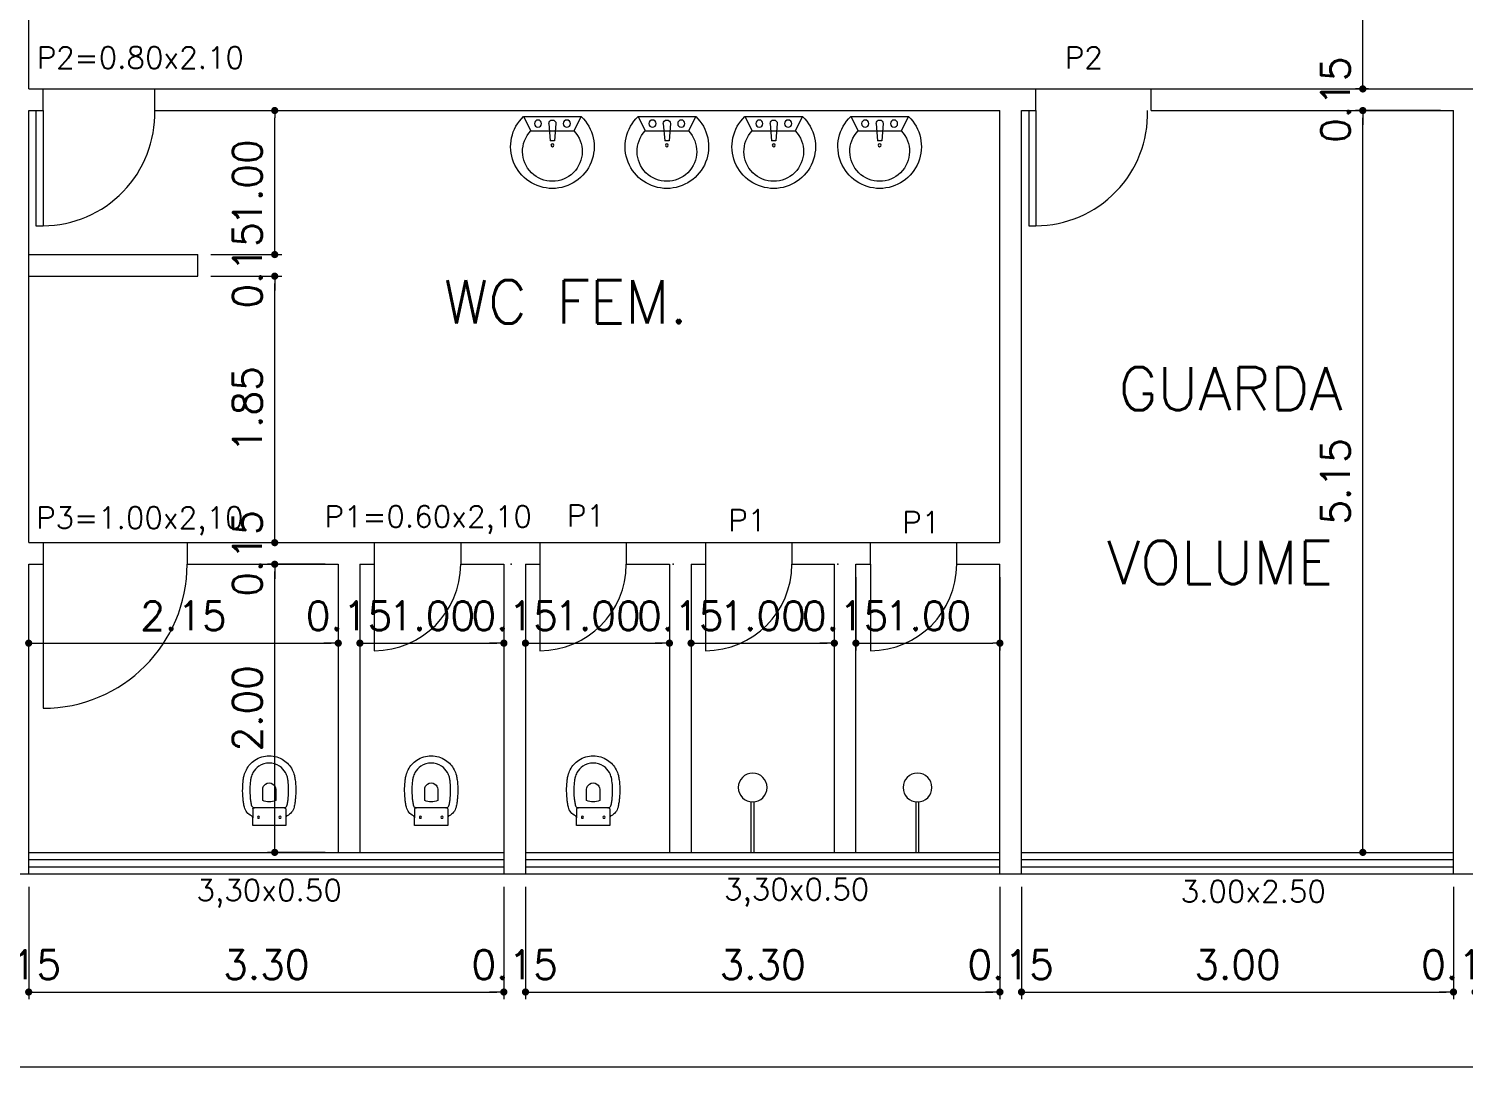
# Model space of a CAD drawing. Extents: x -151 to -2, y -18 to 162.
# Drawn here: x -141.26 to -131.29, y 96.9 to 104.16 of the extents above; entities that cross this region are included whole.
import ezdxf

# ---------------------------------------------------------------- set-up
doc = ezdxf.new("R2010")
doc.units = 0
doc.header["$MEASUREMENT"] = 0
doc.layers.get('0').update_dxf_attribs({"linetype": 'CONTINUOUS'})
doc.layers.get('DEFPOINTS').update_dxf_attribs({"linetype": 'CONTINUOUS'})
for name, color, linetype in [('ACESSÓRIO', 2, 'CONTINUOUS'), ('ALVENARIA', 7, 'CONTINUOUS'), ('ALVENARIA1', 44, 'CONTINUOUS'), ('COTA', 1, 'CONTINUOUS'), ('JAPOR', 142, 'CONTINUOUS'), ('TEXTO2', 40, 'CONTINUOUS'), ('TEXTO4', 4, 'CONTINUOUS')]:
    doc.layers.add(name, color=color, linetype=linetype)
doc.styles.add('SIMPLEX', font='SIMPLEX.SHX')
doc.styles.get("Standard").update_dxf_attribs({"font": 'TXT.shx', "height": 0.2})
doc.dimstyles.new('DIM100', dxfattribs={"dimtxt": 0.18, "dimasz": 0.05, "dimexe": 0.05, "dimexo": 0.09, "dimgap": 0.09, "dimtad": 1, "dimzin": 0, "dimdsep": 46, "dimtxsty": 'Standard', "dimblk": 'DOT', "dimblk1": 'DOT', "dimblk2": 'DOT', "dimsah": 1, "dimcen": 0.09, "dimadec": 0, "dimazin": 0, "dimtfac": 1, "dimtix": 1, "dimtofl": 0, "dimtmove": 2, "dimatfit": 3, "dimldrblk": 'DOT', "dimfxl": 1, "dimtolj": 1, "dimtzin": 0, "dimarcsym": 0})
doc.dimstyles.new('DIM50', dxfattribs={"dimtxt": 0.09, "dimasz": 0.05, "dimexe": 0.05, "dimexo": 0.09, "dimgap": 0.09, "dimtad": 1, "dimzin": 0, "dimdsep": 46, "dimtxsty": 'Standard', "dimblk": 'DOT', "dimcen": 0.09, "dimadec": 0, "dimazin": 0, "dimtfac": 1, "dimtix": 1, "dimtofl": 0, "dimtmove": 2, "dimatfit": 3, "dimldrblk": 'DOT', "dimfxl": 1, "dimtolj": 1, "dimtzin": 0, "dimarcsym": 0})

# ---------------------------------------------------------------- blocks, each defined once
blk = doc.blocks.new('CHU2')
at = {"layer": 'ACESSÓRIO'}
for p, q in [((0, 0), (0, -0.35)), ((0.02, 0), (0.02, -0.35))]:
    blk.add_line(p, q, dxfattribs=at)
blk.add_circle((0.01, -0.45), 0.1, dxfattribs=at)
blk = doc.blocks.new('LAVAT01')
at = {"layer": 'ACESSÓRIO'}
for p, q in [((-0.2, 0), (-0.15, 0.1)), ((-0.15, 0.1), (0.15, 0.1)), ((-0.025, 0.05), (-0.015, 0.17)), ((0.015, 0.17), (-0.015, 0.17)), ((0.025, 0.05), (0.015, 0.17)), ((0.2, 0), (0.15, 0.1)), ((-0.2, 0), (0.2, 0))]:
    blk.add_line(p, q, dxfattribs=at)
for centre, radius in [((0, 0.2), 0.01), ((-0.1, 0.05), 0.025), ((0.1, 0.05), 0.025)]:
    blk.add_circle(centre, radius, dxfattribs=at)
for centre, radius, start, end in [((0, 0.21), 0.29, 313.60282, 226.39718), ((0, 0.2429), 0.2071, 316.39718, 223.60282), ((0, 0.05), 0.025, 180, 0)]:
    blk.add_arc(centre, radius, start, end, dxfattribs=at)
blk = doc.blocks.new('VASO4')
at = {"layer": 'ACESSÓRIO', "linetype": 'Continuous'}
blk.add_line((0.0078, 0.1289), (0.0078, -0.1011), dxfattribs=at)
at = {"layer": 'ACESSÓRIO'}
for points in [[(0.0078, -0.1011), (0.0623, -0.1011, -0.230445), (0.0758, -0.1101, 0.23338), (0.1358, -0.1586, 0.01224), (0.1658, -0.1641, 0.012146), (0.1958, -0.1681, 0.027041), (0.2658, -0.1706, 0.02486), (0.3258, -0.1661, 0.024258), (0.3558, -0.1606, 0.054364), (0.3958, -0.1451, 0.124881), (0.4623, -0.0861, 0.148509), (0.4923, 0.0139, 0.148509), (0.4623, 0.1139, 0.124881), (0.3958, 0.1729, 0.054364), (0.3558, 0.1884, 0.024258), (0.3258, 0.1939, 0.02486), (0.2658, 0.1984, 0.027041), (0.1958, 0.1959, 0.012146), (0.1658, 0.1919, 0.01224), (0.1358, 0.1864, 0.23338), (0.0758, 0.1379, -0.230445), (0.0623, 0.1289), (0.0078, 0.1289)], [(0.1313, 0.1165, -0.294455), (0.1458, 0.1369, -0.039934), (0.1736, 0.1425, -0.011944), (0.2008, 0.1461, -0.026776), (0.2647, 0.1484, -0.024689), (0.3194, 0.1443, -0.023307), (0.3436, 0.1399, -0.058725), (0.3757, 0.1269, -0.118027), (0.4208, 0.086, -0.148338), (0.4423, 0.0139, -0.148338), (0.4208, -0.0582, -0.118027), (0.3757, -0.0992, -0.058725), (0.3436, -0.1121, -0.023307), (0.3194, -0.1165, -0.024689), (0.2647, -0.1206, -0.026776), (0.2008, -0.1184, -0.011944), (0.1736, -0.1147, -0.039934), (0.1458, -0.1091, -0.294455), (0.1313, -0.0887)]]:
    blk.add_lwpolyline(points, format="xyb", dxfattribs=at)
for points in [[(0.1238, 0.1289), (0.0623, 0.1289)], [(0.1312, 0.1193), (0.1313, 0.1174), (0.1313, 0.0139), (0.1313, -0.0896), (0.1312, -0.0916)], [(0.1238, -0.1011), (0.0623, -0.1011)]]:
    blk.add_lwpolyline(points, dxfattribs=at)
blk.add_lwpolyline([(0.2958, 0.0399, 0.226513), (0.2608, 0.0594), (0.1818, 0.0594, 0.186813), (0.1818, -0.0316), (0.2608, -0.0316, 0.226513), (0.2958, -0.0121, 0.326923)], format="xyb", close=True, dxfattribs=at)
for centre in [(0.0658, 0.0889), (0.0658, -0.0611)]:
    blk.add_circle(centre, 0.0075, dxfattribs=at)
for centre, start, end in [((0.1229, 0.1205), 351.74634, 83.80897), ((0.1229, -0.0928), 276.19103, 8.25366)]:
    blk.add_arc(centre, 0.00842, start, end, dxfattribs=at)
blk = doc.blocks.new('DOT')
at = {"layer": 'ALVENARIA', "color": 0, "linetype": 'ByBlock'}
blk.add_line((-0.5, 0), (-1, 0), dxfattribs=at)
at = {"layer": 'ALVENARIA', "color": 0, "linetype": 'ByBlock', "const_width": 0.5}
blk.add_lwpolyline([(-0.25, 0, 1), (0.25, 0, 1)], format="xyb", close=True, dxfattribs=at)
blk = doc.blocks.new('*D5')
at = {"color": 0, "linetype": 'ByBlock'}
for p, q in [((-129.423, 72.2124), (-130.0128, 72.2124)), ((-129.9628, 67.1124), (-129.9628, 72.1624))]:
    blk.add_line(p, q, dxfattribs=at)
at = {"layer": 'DEFPOINTS', "color": 0, "linetype": 'ByBlock'}
for p in [(-129.9628, 72.2124), (-129.333, 72.2124), (-129.333, 67.0624)]:
    blk.add_point(p, dxfattribs=at)
at = {"color": 0, "linetype": 'ByBlock', "xscale": 0.05, "yscale": 0.05, "zscale": 0.05}
for p, rotation in [((-129.9628, 72.2124), 90), ((-129.9628, 67.0624), 270)]:
    blk.add_blockref('DOT', p, dxfattribs=dict(at, rotation=rotation))
at = {"color": 0, "linetype": 'ByBlock', "insert": (-130.1528, 69.6374), "char_height": 0.2, "attachment_point": 5, "rotation": 90}
blk.add_mtext('\\A1;5.15', dxfattribs=at)
blk = doc.blocks.new('*D6')
at = {"color": 0, "linetype": 'ByBlock'}
for p, q in [((-129.9628, 72.4124), (-129.9628, 72.4624)), ((-129.923, 72.3624), (-130.0128, 72.3624)), ((-129.9628, 72.1624), (-129.9628, 72.1124))]:
    blk.add_line(p, q, dxfattribs=at)
at = {"layer": 'DEFPOINTS', "color": 0, "linetype": 'ByBlock'}
for p in [(-129.9628, 72.3624), (-129.833, 72.3624), (-129.333, 72.2124)]:
    blk.add_point(p, dxfattribs=at)
at = {"color": 0, "linetype": 'ByBlock', "xscale": 0.05, "yscale": 0.05, "zscale": 0.05}
for p, rotation in [((-129.9628, 72.3624), 270), ((-129.9628, 72.2124), 90)]:
    blk.add_blockref('DOT', p, dxfattribs=dict(at, rotation=rotation))
at = {"color": 0, "linetype": 'ByBlock', "insert": (-130.1528, 72.2874), "char_height": 0.2, "attachment_point": 5, "rotation": 90}
blk.add_mtext('\\A1;0.15', dxfattribs=at)
blk = doc.blocks.new('*D7')
at = {"color": 0, "linetype": 'ByBlock'}
for p, q in [((-129.923, 77.6624), (-130.0128, 77.6624)), ((-129.9628, 72.4124), (-129.9628, 77.6124))]:
    blk.add_line(p, q, dxfattribs=at)
at = {"layer": 'DEFPOINTS', "color": 0, "linetype": 'ByBlock'}
for p in [(-129.9628, 77.6624), (-129.833, 77.6624), (-129.833, 72.3624)]:
    blk.add_point(p, dxfattribs=at)
at = {"color": 0, "linetype": 'ByBlock', "xscale": 0.05, "yscale": 0.05, "zscale": 0.05}
for p, rotation in [((-129.9628, 77.6624), 90), ((-129.9628, 72.3624), 270)]:
    blk.add_blockref('DOT', p, dxfattribs=dict(at, rotation=rotation))
at = {"color": 0, "linetype": 'ByBlock', "insert": (-130.1528, 75.0124), "char_height": 0.2, "attachment_point": 5, "rotation": 90}
blk.add_mtext('\\A1;5.30', dxfattribs=at)
blk = doc.blocks.new('*D96')
at = {"color": 0, "linetype": 'ByBlock'}
for p, q in [((-140.198, 69.0624), (-140.5995, 69.0624)), ((-140.5495, 67.1124), (-140.5495, 69.0124)), ((-140.198, 67.0624), (-140.5995, 67.0624))]:
    blk.add_line(p, q, dxfattribs=at)
at = {"layer": 'DEFPOINTS', "color": 0, "linetype": 'ByBlock'}
for p in [(-140.5495, 69.0624), (-140.108, 69.0624), (-140.108, 67.0624)]:
    blk.add_point(p, dxfattribs=at)
at = {"color": 0, "linetype": 'ByBlock', "xscale": 0.05, "yscale": 0.05, "zscale": 0.05}
for p, rotation in [((-140.5495, 69.0624), 90), ((-140.5495, 67.0624), 270)]:
    blk.add_blockref('DOT', p, dxfattribs=dict(at, rotation=rotation))
at = {"color": 0, "linetype": 'ByBlock', "insert": (-140.7395, 68.0624), "char_height": 0.2, "attachment_point": 5, "rotation": 90}
blk.add_mtext('\\A1;2.00', dxfattribs=at)
blk = doc.blocks.new('*D97')
at = {"color": 0, "linetype": 'ByBlock'}
for p, q in [((-140.5495, 69.2624), (-140.5495, 69.3124)), ((-142.168, 69.2124), (-140.4995, 69.2124)), ((-140.5495, 69.0124), (-140.5495, 68.9624))]:
    blk.add_line(p, q, dxfattribs=at)
at = {"layer": 'DEFPOINTS', "color": 0, "linetype": 'ByBlock'}
for p in [(-142.258, 69.2124), (-140.5495, 69.2124), (-140.108, 69.0624)]:
    blk.add_point(p, dxfattribs=at)
at = {"color": 0, "linetype": 'ByBlock', "xscale": 0.05, "yscale": 0.05, "zscale": 0.05}
for p, rotation in [((-140.5495, 69.2124), 270), ((-140.5495, 69.0624), 90)]:
    blk.add_blockref('DOT', p, dxfattribs=dict(at, rotation=rotation))
at = {"color": 0, "linetype": 'ByBlock', "insert": (-140.7395, 69.1374), "char_height": 0.2, "attachment_point": 5, "rotation": 90}
blk.add_mtext('\\A1;0.15', dxfattribs=at)
blk = doc.blocks.new('*D98')
at = {"color": 0, "linetype": 'ByBlock'}
for p, q in [((-140.993, 71.0624), (-140.4995, 71.0624)), ((-140.5495, 69.2624), (-140.5495, 71.0124))]:
    blk.add_line(p, q, dxfattribs=at)
at = {"layer": 'DEFPOINTS', "color": 0, "linetype": 'ByBlock'}
for p in [(-141.083, 71.0624), (-140.5495, 71.0624), (-142.258, 69.2124)]:
    blk.add_point(p, dxfattribs=at)
at = {"color": 0, "linetype": 'ByBlock', "xscale": 0.05, "yscale": 0.05, "zscale": 0.05}
for p, rotation in [((-140.5495, 71.0624), 90), ((-140.5495, 69.2124), 270)]:
    blk.add_blockref('DOT', p, dxfattribs=dict(at, rotation=rotation))
at = {"color": 0, "linetype": 'ByBlock', "insert": (-140.7395, 70.1374), "char_height": 0.2, "attachment_point": 5, "rotation": 90}
blk.add_mtext('\\A1;1.85', dxfattribs=at)
blk = doc.blocks.new('*D99')
at = {"color": 0, "linetype": 'ByBlock'}
for p, q in [((-140.5495, 71.2624), (-140.5495, 71.3124)), ((-140.993, 71.2124), (-140.4995, 71.2124)), ((-140.5495, 71.0124), (-140.5495, 70.9624))]:
    blk.add_line(p, q, dxfattribs=at)
at = {"layer": 'DEFPOINTS', "color": 0, "linetype": 'ByBlock'}
for p in [(-141.083, 71.2124), (-140.5495, 71.2124), (-141.083, 71.0624)]:
    blk.add_point(p, dxfattribs=at)
at = {"color": 0, "linetype": 'ByBlock', "xscale": 0.05, "yscale": 0.05, "zscale": 0.05}
for p, rotation in [((-140.5495, 71.2124), 270), ((-140.5495, 71.0624), 90)]:
    blk.add_blockref('DOT', p, dxfattribs=dict(at, rotation=rotation))
at = {"color": 0, "linetype": 'ByBlock', "insert": (-140.7395, 71.1374), "char_height": 0.2, "attachment_point": 5, "rotation": 90}
blk.add_mtext('\\A1;0.15', dxfattribs=at)
blk = doc.blocks.new('*D100')
at = {"color": 0, "linetype": 'ByBlock'}
for p, q in [((-141.293, 72.2124), (-140.4995, 72.2124)), ((-140.5495, 71.2624), (-140.5495, 72.1624))]:
    blk.add_line(p, q, dxfattribs=at)
at = {"layer": 'DEFPOINTS', "color": 0, "linetype": 'ByBlock'}
for p in [(-141.383, 72.2124), (-140.5495, 72.2124), (-141.083, 71.2124)]:
    blk.add_point(p, dxfattribs=at)
at = {"color": 0, "linetype": 'ByBlock', "xscale": 0.05, "yscale": 0.05, "zscale": 0.05}
for p, rotation in [((-140.5495, 72.2124), 90), ((-140.5495, 71.2124), 270)]:
    blk.add_blockref('DOT', p, dxfattribs=dict(at, rotation=rotation))
at = {"color": 0, "linetype": 'ByBlock', "insert": (-140.7395, 71.7124), "char_height": 0.2, "attachment_point": 5, "rotation": 90}
blk.add_mtext('\\A1;1.00', dxfattribs=at)
blk = doc.blocks.new('*D205')
at = {"color": 0, "linetype": 'ByBlock'}
for p, q in [((-142.278, 66.8224), (-142.278, 66.0428)), ((-142.478, 66.0928), (-142.528, 66.0928)), ((-142.228, 66.0928), (-142.178, 66.0928))]:
    blk.add_line(p, q, dxfattribs=at)
at = {"layer": 'DEFPOINTS', "color": 0, "linetype": 'ByBlock'}
for p in [(-142.428, 67.0624), (-142.278, 66.9124), (-142.278, 66.0928)]:
    blk.add_point(p, dxfattribs=at)
at = {"color": 0, "linetype": 'ByBlock', "xscale": 0.05, "yscale": 0.05, "zscale": 0.05}
blk.add_blockref('DOT', (-142.428, 66.0928), dxfattribs=at)
at = {"color": 0, "linetype": 'ByBlock', "xscale": 0.05, "yscale": 0.05, "zscale": 0.05, "rotation": 180}
blk.add_blockref('DOT', (-142.278, 66.0928), dxfattribs=at)
at = {"color": 0, "linetype": 'ByBlock', "insert": (-142.353, 66.2828), "char_height": 0.2, "attachment_point": 5}
blk.add_mtext('\\A1;0.15', dxfattribs=at)
blk = doc.blocks.new('*D206')
at = {"color": 0, "linetype": 'ByBlock'}
for p, q in [((-138.978, 66.8224), (-138.978, 66.0428)), ((-142.228, 66.0928), (-139.028, 66.0928))]:
    blk.add_line(p, q, dxfattribs=at)
at = {"layer": 'DEFPOINTS', "color": 0, "linetype": 'ByBlock'}
for p in [(-142.278, 66.9124), (-138.978, 66.9124), (-138.978, 66.0928)]:
    blk.add_point(p, dxfattribs=at)
at = {"color": 0, "linetype": 'ByBlock', "xscale": 0.05, "yscale": 0.05, "zscale": 0.05, "rotation": 180}
blk.add_blockref('DOT', (-142.278, 66.0928), dxfattribs=at)
at = {"color": 0, "linetype": 'ByBlock', "xscale": 0.05, "yscale": 0.05, "zscale": 0.05}
blk.add_blockref('DOT', (-138.978, 66.0928), dxfattribs=at)
at = {"color": 0, "linetype": 'ByBlock', "insert": (-140.628, 66.2828), "char_height": 0.2, "attachment_point": 5}
blk.add_mtext('\\A1;3.30', dxfattribs=at)
blk = doc.blocks.new('*D207')
at = {"color": 0, "linetype": 'ByBlock'}
for p, q in [((-138.828, 66.8224), (-138.828, 66.0428)), ((-139.028, 66.0928), (-139.078, 66.0928)), ((-138.778, 66.0928), (-138.728, 66.0928))]:
    blk.add_line(p, q, dxfattribs=at)
at = {"layer": 'DEFPOINTS', "color": 0, "linetype": 'ByBlock'}
for p in [(-138.978, 66.9124), (-138.828, 66.9124), (-138.828, 66.0928)]:
    blk.add_point(p, dxfattribs=at)
at = {"color": 0, "linetype": 'ByBlock', "xscale": 0.05, "yscale": 0.05, "zscale": 0.05}
blk.add_blockref('DOT', (-138.978, 66.0928), dxfattribs=at)
at = {"color": 0, "linetype": 'ByBlock', "xscale": 0.05, "yscale": 0.05, "zscale": 0.05, "rotation": 180}
blk.add_blockref('DOT', (-138.828, 66.0928), dxfattribs=at)
at = {"color": 0, "linetype": 'ByBlock', "insert": (-138.903, 66.2828), "char_height": 0.2, "attachment_point": 5}
blk.add_mtext('\\A1;0.15', dxfattribs=at)
blk = doc.blocks.new('*D208')
at = {"color": 0, "linetype": 'ByBlock'}
for p, q in [((-135.533, 66.8224), (-135.533, 66.0428)), ((-138.778, 66.0928), (-135.583, 66.0928))]:
    blk.add_line(p, q, dxfattribs=at)
at = {"layer": 'DEFPOINTS', "color": 0, "linetype": 'ByBlock'}
for p in [(-138.828, 66.9124), (-135.533, 66.9124), (-135.533, 66.0928)]:
    blk.add_point(p, dxfattribs=at)
at = {"color": 0, "linetype": 'ByBlock', "xscale": 0.05, "yscale": 0.05, "zscale": 0.05, "rotation": 180}
blk.add_blockref('DOT', (-138.828, 66.0928), dxfattribs=at)
at = {"color": 0, "linetype": 'ByBlock', "xscale": 0.05, "yscale": 0.05, "zscale": 0.05}
blk.add_blockref('DOT', (-135.533, 66.0928), dxfattribs=at)
at = {"color": 0, "linetype": 'ByBlock', "insert": (-137.1805, 66.2828), "char_height": 0.2, "attachment_point": 5}
blk.add_mtext('\\A1;3.30', dxfattribs=at)
blk = doc.blocks.new('*D209')
at = {"color": 0, "linetype": 'ByBlock'}
for p, q in [((-135.383, 66.8224), (-135.383, 66.0428)), ((-135.583, 66.0928), (-135.633, 66.0928)), ((-135.333, 66.0928), (-135.283, 66.0928))]:
    blk.add_line(p, q, dxfattribs=at)
at = {"layer": 'DEFPOINTS', "color": 0, "linetype": 'ByBlock'}
for p in [(-135.533, 66.9124), (-135.383, 66.9124), (-135.383, 66.0928)]:
    blk.add_point(p, dxfattribs=at)
at = {"color": 0, "linetype": 'ByBlock', "xscale": 0.05, "yscale": 0.05, "zscale": 0.05}
blk.add_blockref('DOT', (-135.533, 66.0928), dxfattribs=at)
at = {"color": 0, "linetype": 'ByBlock', "xscale": 0.05, "yscale": 0.05, "zscale": 0.05, "rotation": 180}
blk.add_blockref('DOT', (-135.383, 66.0928), dxfattribs=at)
at = {"color": 0, "linetype": 'ByBlock', "insert": (-135.458, 66.2828), "char_height": 0.2, "attachment_point": 5}
blk.add_mtext('\\A1;0.15', dxfattribs=at)
blk = doc.blocks.new('*D210')
at = {"color": 0, "linetype": 'ByBlock'}
for p, q in [((-132.383, 66.8224), (-132.383, 66.0428)), ((-135.333, 66.0928), (-132.433, 66.0928))]:
    blk.add_line(p, q, dxfattribs=at)
at = {"layer": 'DEFPOINTS', "color": 0, "linetype": 'ByBlock'}
for p in [(-135.383, 66.9124), (-132.383, 66.9124), (-132.383, 66.0928)]:
    blk.add_point(p, dxfattribs=at)
at = {"color": 0, "linetype": 'ByBlock', "xscale": 0.05, "yscale": 0.05, "zscale": 0.05, "rotation": 180}
blk.add_blockref('DOT', (-135.383, 66.0928), dxfattribs=at)
at = {"color": 0, "linetype": 'ByBlock', "xscale": 0.05, "yscale": 0.05, "zscale": 0.05}
blk.add_blockref('DOT', (-132.383, 66.0928), dxfattribs=at)
at = {"color": 0, "linetype": 'ByBlock', "insert": (-133.883, 66.2828), "char_height": 0.2, "attachment_point": 5}
blk.add_mtext('\\A1;3.00', dxfattribs=at)
blk = doc.blocks.new('*D211')
at = {"color": 0, "linetype": 'ByBlock'}
for p, q in [((-132.233, 66.8224), (-132.233, 66.0428)), ((-132.433, 66.0928), (-132.483, 66.0928)), ((-132.183, 66.0928), (-132.133, 66.0928))]:
    blk.add_line(p, q, dxfattribs=at)
at = {"layer": 'DEFPOINTS', "color": 0, "linetype": 'ByBlock'}
for p in [(-132.383, 66.9124), (-132.233, 66.9124), (-132.233, 66.0928)]:
    blk.add_point(p, dxfattribs=at)
at = {"color": 0, "linetype": 'ByBlock', "xscale": 0.05, "yscale": 0.05, "zscale": 0.05}
blk.add_blockref('DOT', (-132.383, 66.0928), dxfattribs=at)
at = {"color": 0, "linetype": 'ByBlock', "xscale": 0.05, "yscale": 0.05, "zscale": 0.05, "rotation": 180}
blk.add_blockref('DOT', (-132.233, 66.0928), dxfattribs=at)
at = {"color": 0, "linetype": 'ByBlock', "insert": (-132.308, 66.2828), "char_height": 0.2, "attachment_point": 5}
blk.add_mtext('\\A1;0.15', dxfattribs=at)
blk = doc.blocks.new('*D234')
at = {"color": 0, "linetype": 'ByBlock'}
for p, q in [((-148.728, 66.8224), (-148.728, 65.5217)), ((-90.733, 65.5717), (-148.678, 65.5717))]:
    blk.add_line(p, q, dxfattribs=at)
at = {"layer": 'DEFPOINTS', "color": 0, "linetype": 'ByBlock'}
for p in [(-148.728, 66.9124), (-90.683, 66.9124), (-148.728, 65.5717)]:
    blk.add_point(p, dxfattribs=at)
at = {"color": 0, "linetype": 'ByBlock', "xscale": 0.05, "yscale": 0.05, "zscale": 0.05, "rotation": 180}
blk.add_blockref('DOT', (-148.728, 65.5717), dxfattribs=at)
at = {"color": 0, "linetype": 'ByBlock', "xscale": 0.05, "yscale": 0.05, "zscale": 0.05}
blk.add_blockref('DOT', (-90.683, 65.5717), dxfattribs=at)
at = {"color": 0, "linetype": 'ByBlock', "insert": (-119.7055, 65.7617), "char_height": 0.2, "attachment_point": 5}
blk.add_mtext('\\A1;58.05', dxfattribs=at)
blk = doc.blocks.new('*D235')
at = {"color": 0, "linetype": 'ByBlock'}
for p, q in [((-140.128, 68.9724), (-140.128, 68.4647)), ((-142.228, 68.5147), (-140.178, 68.5147))]:
    blk.add_line(p, q, dxfattribs=at)
at = {"layer": 'DEFPOINTS', "color": 0, "linetype": 'ByBlock'}
for p in [(-142.278, 69.0624), (-140.128, 69.0624), (-140.128, 68.5147)]:
    blk.add_point(p, dxfattribs=at)
at = {"color": 0, "linetype": 'ByBlock', "xscale": 0.05, "yscale": 0.05, "zscale": 0.05, "rotation": 180}
blk.add_blockref('DOT', (-142.278, 68.5147), dxfattribs=at)
at = {"color": 0, "linetype": 'ByBlock', "xscale": 0.05, "yscale": 0.05, "zscale": 0.05}
blk.add_blockref('DOT', (-140.128, 68.5147), dxfattribs=at)
at = {"color": 0, "linetype": 'ByBlock', "insert": (-141.203, 68.7047), "char_height": 0.2, "attachment_point": 5}
blk.add_mtext('\\A1;2.15', dxfattribs=at)
blk = doc.blocks.new('*D236')
at = {"color": 0, "linetype": 'ByBlock'}
for p, q in [((-139.978, 68.9724), (-139.978, 68.4647)), ((-140.178, 68.5147), (-140.228, 68.5147)), ((-139.928, 68.5147), (-139.878, 68.5147))]:
    blk.add_line(p, q, dxfattribs=at)
at = {"layer": 'DEFPOINTS', "color": 0, "linetype": 'ByBlock'}
for p in [(-140.128, 69.0624), (-139.978, 69.0624), (-139.978, 68.5147)]:
    blk.add_point(p, dxfattribs=at)
at = {"color": 0, "linetype": 'ByBlock', "xscale": 0.05, "yscale": 0.05, "zscale": 0.05}
blk.add_blockref('DOT', (-140.128, 68.5147), dxfattribs=at)
at = {"color": 0, "linetype": 'ByBlock', "xscale": 0.05, "yscale": 0.05, "zscale": 0.05, "rotation": 180}
blk.add_blockref('DOT', (-139.978, 68.5147), dxfattribs=at)
at = {"color": 0, "linetype": 'ByBlock', "insert": (-140.053, 68.7047), "char_height": 0.2, "attachment_point": 5}
blk.add_mtext('\\A1;0.15', dxfattribs=at)
blk = doc.blocks.new('*D237')
at = {"color": 0, "linetype": 'ByBlock'}
for p, q in [((-138.978, 68.9724), (-138.978, 68.4647)), ((-139.928, 68.5147), (-139.028, 68.5147))]:
    blk.add_line(p, q, dxfattribs=at)
at = {"layer": 'DEFPOINTS', "color": 0, "linetype": 'ByBlock'}
for p in [(-139.978, 69.0624), (-138.978, 69.0624), (-138.978, 68.5147)]:
    blk.add_point(p, dxfattribs=at)
at = {"color": 0, "linetype": 'ByBlock', "xscale": 0.05, "yscale": 0.05, "zscale": 0.05, "rotation": 180}
blk.add_blockref('DOT', (-139.978, 68.5147), dxfattribs=at)
at = {"color": 0, "linetype": 'ByBlock', "xscale": 0.05, "yscale": 0.05, "zscale": 0.05}
blk.add_blockref('DOT', (-138.978, 68.5147), dxfattribs=at)
at = {"color": 0, "linetype": 'ByBlock', "insert": (-139.478, 68.7047), "char_height": 0.2, "attachment_point": 5}
blk.add_mtext('\\A1;1.00', dxfattribs=at)
blk = doc.blocks.new('*D238')
at = {"color": 0, "linetype": 'ByBlock'}
for p, q in [((-138.828, 68.9724), (-138.828, 68.4647)), ((-139.028, 68.5147), (-139.078, 68.5147)), ((-138.778, 68.5147), (-138.728, 68.5147))]:
    blk.add_line(p, q, dxfattribs=at)
at = {"layer": 'DEFPOINTS', "color": 0, "linetype": 'ByBlock'}
for p in [(-138.978, 69.0624), (-138.828, 69.0624), (-138.828, 68.5147)]:
    blk.add_point(p, dxfattribs=at)
at = {"color": 0, "linetype": 'ByBlock', "xscale": 0.05, "yscale": 0.05, "zscale": 0.05}
blk.add_blockref('DOT', (-138.978, 68.5147), dxfattribs=at)
at = {"color": 0, "linetype": 'ByBlock', "xscale": 0.05, "yscale": 0.05, "zscale": 0.05, "rotation": 180}
blk.add_blockref('DOT', (-138.828, 68.5147), dxfattribs=at)
at = {"color": 0, "linetype": 'ByBlock', "insert": (-138.903, 68.7047), "char_height": 0.2, "attachment_point": 5}
blk.add_mtext('\\A1;0.15', dxfattribs=at)
blk = doc.blocks.new('*D239')
at = {"color": 0, "linetype": 'ByBlock'}
for p, q in [((-137.828, 68.9724), (-137.828, 68.4647)), ((-138.778, 68.5147), (-137.878, 68.5147))]:
    blk.add_line(p, q, dxfattribs=at)
at = {"layer": 'DEFPOINTS', "color": 0, "linetype": 'ByBlock'}
for p in [(-138.828, 69.0624), (-137.828, 69.0624), (-137.828, 68.5147)]:
    blk.add_point(p, dxfattribs=at)
at = {"color": 0, "linetype": 'ByBlock', "xscale": 0.05, "yscale": 0.05, "zscale": 0.05, "rotation": 180}
blk.add_blockref('DOT', (-138.828, 68.5147), dxfattribs=at)
at = {"color": 0, "linetype": 'ByBlock', "xscale": 0.05, "yscale": 0.05, "zscale": 0.05}
blk.add_blockref('DOT', (-137.828, 68.5147), dxfattribs=at)
at = {"color": 0, "linetype": 'ByBlock', "insert": (-138.328, 68.7047), "char_height": 0.2, "attachment_point": 5}
blk.add_mtext('\\A1;1.00', dxfattribs=at)
blk = doc.blocks.new('*D240')
at = {"color": 0, "linetype": 'ByBlock'}
for p, q in [((-137.678, 68.9724), (-137.678, 68.4647)), ((-137.878, 68.5147), (-137.928, 68.5147)), ((-137.628, 68.5147), (-137.578, 68.5147))]:
    blk.add_line(p, q, dxfattribs=at)
at = {"layer": 'DEFPOINTS', "color": 0, "linetype": 'ByBlock'}
for p in [(-137.828, 69.0624), (-137.678, 69.0624), (-137.678, 68.5147)]:
    blk.add_point(p, dxfattribs=at)
at = {"color": 0, "linetype": 'ByBlock', "xscale": 0.05, "yscale": 0.05, "zscale": 0.05}
blk.add_blockref('DOT', (-137.828, 68.5147), dxfattribs=at)
at = {"color": 0, "linetype": 'ByBlock', "xscale": 0.05, "yscale": 0.05, "zscale": 0.05, "rotation": 180}
blk.add_blockref('DOT', (-137.678, 68.5147), dxfattribs=at)
at = {"color": 0, "linetype": 'ByBlock', "insert": (-137.753, 68.7047), "char_height": 0.2, "attachment_point": 5}
blk.add_mtext('\\A1;0.15', dxfattribs=at)
blk = doc.blocks.new('*D241')
at = {"color": 0, "linetype": 'ByBlock'}
for p, q in [((-136.683, 68.9724), (-136.683, 68.4647)), ((-137.628, 68.5147), (-136.733, 68.5147))]:
    blk.add_line(p, q, dxfattribs=at)
at = {"layer": 'DEFPOINTS', "color": 0, "linetype": 'ByBlock'}
for p in [(-137.678, 69.0624), (-136.683, 69.0624), (-136.683, 68.5147)]:
    blk.add_point(p, dxfattribs=at)
at = {"color": 0, "linetype": 'ByBlock', "xscale": 0.05, "yscale": 0.05, "zscale": 0.05, "rotation": 180}
blk.add_blockref('DOT', (-137.678, 68.5147), dxfattribs=at)
at = {"color": 0, "linetype": 'ByBlock', "xscale": 0.05, "yscale": 0.05, "zscale": 0.05}
blk.add_blockref('DOT', (-136.683, 68.5147), dxfattribs=at)
at = {"color": 0, "linetype": 'ByBlock', "insert": (-137.1805, 68.7047), "char_height": 0.2, "attachment_point": 5}
blk.add_mtext('\\A1;1.00', dxfattribs=at)
blk = doc.blocks.new('*D242')
at = {"color": 0, "linetype": 'ByBlock'}
for p, q in [((-136.533, 68.9724), (-136.533, 68.4647)), ((-136.733, 68.5147), (-136.783, 68.5147)), ((-136.483, 68.5147), (-136.433, 68.5147))]:
    blk.add_line(p, q, dxfattribs=at)
at = {"layer": 'DEFPOINTS', "color": 0, "linetype": 'ByBlock'}
for p in [(-136.683, 69.0624), (-136.533, 69.0624), (-136.533, 68.5147)]:
    blk.add_point(p, dxfattribs=at)
at = {"color": 0, "linetype": 'ByBlock', "xscale": 0.05, "yscale": 0.05, "zscale": 0.05}
blk.add_blockref('DOT', (-136.683, 68.5147), dxfattribs=at)
at = {"color": 0, "linetype": 'ByBlock', "xscale": 0.05, "yscale": 0.05, "zscale": 0.05, "rotation": 180}
blk.add_blockref('DOT', (-136.533, 68.5147), dxfattribs=at)
at = {"color": 0, "linetype": 'ByBlock', "insert": (-136.608, 68.7047), "char_height": 0.2, "attachment_point": 5}
blk.add_mtext('\\A1;0.15', dxfattribs=at)
blk = doc.blocks.new('*D243')
at = {"color": 0, "linetype": 'ByBlock'}
for p, q in [((-135.533, 68.9724), (-135.533, 68.4647)), ((-136.483, 68.5147), (-135.583, 68.5147))]:
    blk.add_line(p, q, dxfattribs=at)
at = {"layer": 'DEFPOINTS', "color": 0, "linetype": 'ByBlock'}
for p in [(-136.533, 69.0624), (-135.533, 69.0624), (-135.533, 68.5147)]:
    blk.add_point(p, dxfattribs=at)
at = {"color": 0, "linetype": 'ByBlock', "xscale": 0.05, "yscale": 0.05, "zscale": 0.05, "rotation": 180}
blk.add_blockref('DOT', (-136.533, 68.5147), dxfattribs=at)
at = {"color": 0, "linetype": 'ByBlock', "xscale": 0.05, "yscale": 0.05, "zscale": 0.05}
blk.add_blockref('DOT', (-135.533, 68.5147), dxfattribs=at)
at = {"color": 0, "linetype": 'ByBlock', "insert": (-136.033, 68.7047), "char_height": 0.2, "attachment_point": 5}
blk.add_mtext('\\A1;1.00', dxfattribs=at)

msp = doc.modelspace()

# ---------------------------------------------------------------- linework, layer by layer
at = {"layer": 'ALVENARIA'}
for p, q in [((-141.2571, 103.7388), (-141.2571, 106.3388)), ((-141.2571, 103.7388), (-141.1571, 103.7388)), ((-141.1571, 103.5888), (-141.1571, 103.7388)), ((-140.3821, 103.5888), (-140.3821, 103.7388)), ((-140.3821, 103.7388), (-134.2621, 103.7388)), ((-134.2621, 103.5888), (-134.2621, 103.7388)), ((-133.4621, 103.7388), (-131.1121, 103.7388)), ((-133.4621, 103.5888), (-133.4621, 103.7388)), ((-141.2571, 103.5888), (-141.1571, 103.5888)), ((-141.2571, 100.5888), (-141.2571, 103.5888)), ((-140.3821, 103.5888), (-134.5121, 103.5888)), ((-134.5121, 100.5888), (-134.5121, 103.5888)), ((-134.3621, 98.2888), (-134.3621, 103.5888)), ((-134.3621, 103.5888), (-134.2621, 103.5888)), ((-133.4621, 103.5888), (-131.8621, 103.5888)), ((-131.8621, 103.5888), (-131.3621, 103.5888)), ((-131.3621, 98.2888), (-131.3621, 103.5888)), ((-141.2571, 102.5888), (-140.0821, 102.5888)), ((-140.0821, 102.4388), (-140.0821, 102.5888)), ((-141.2571, 102.4388), (-140.0821, 102.4388)), ((-141.2571, 100.5888), (-138.8571, 100.5888)), ((-141.1571, 100.5888), (-141.1571, 100.4388)), ((-140.1571, 100.5888), (-140.1571, 100.4388)), ((-138.8571, 100.5888), (-138.8571, 100.4388)), ((-138.2571, 100.5888), (-138.2571, 100.4388)), ((-138.2571, 100.5888), (-137.7071, 100.5888)), ((-137.7071, 100.5888), (-137.7071, 100.4388)), ((-137.1071, 100.5888), (-137.1071, 100.4388)), ((-137.1071, 100.5888), (-136.5571, 100.5888)), ((-136.5571, 100.5888), (-136.5571, 100.4388)), ((-135.9571, 100.5888), (-135.9571, 100.4388)), ((-135.9571, 100.5888), (-135.4121, 100.5888)), ((-135.4121, 100.4388), (-135.4121, 100.5888)), ((-134.8121, 100.4388), (-134.8121, 100.5888)), ((-134.8121, 100.5888), (-134.5121, 100.5888)), ((-141.2571, 98.2888), (-141.2571, 100.4388)), ((-141.2571, 100.4388), (-141.1571, 100.4388)), ((-140.1571, 100.4388), (-139.1071, 100.4388)), ((-139.1071, 100.4388), (-139.1071, 98.4388)), ((-138.9571, 100.4388), (-138.8571, 100.4388)), ((-138.9571, 100.4388), (-138.9571, 98.4388)), ((-138.9571, 100.4388), (-138.9321, 100.4388)), ((-138.2571, 100.4388), (-137.9571, 100.4388)), ((-137.9571, 100.4388), (-137.9571, 98.2888)), ((-137.8071, 100.4388), (-137.7071, 100.4388)), ((-137.8071, 100.4388), (-137.8071, 98.2888)), ((-137.1071, 100.4388), (-136.8071, 100.4388)), ((-136.8071, 100.4388), (-136.8071, 98.4388)), ((-136.6571, 100.4388), (-136.5571, 100.4388)), ((-136.6571, 100.4388), (-136.6571, 98.4388)), ((-135.9571, 100.4388), (-135.6621, 100.4388)), ((-135.6621, 98.4388), (-135.6621, 100.4388)), ((-135.5121, 100.4388), (-135.4121, 100.4388)), ((-135.5121, 98.4388), (-135.5121, 100.4388)), ((-134.8121, 100.4388), (-134.5121, 100.4388)), ((-134.5121, 98.2888), (-134.5121, 100.4388)), ((-147.7071, 98.2888), (-141.2571, 98.2888)), ((-134.5121, 98.2888), (-134.3621, 98.2888)), ((-131.3621, 98.2888), (-131.2121, 98.2888))]:
    msp.add_line(p, q, dxfattribs=at)
at = {"layer": 'ALVENARIA', "linetype": 'Continuous'}
msp.add_line((-137.9571, 98.2888), (-137.8071, 98.2888), dxfattribs=at)
at = {"layer": 'ALVENARIA1'}
msp.add_line((-141.1571, 103.7388), (-140.3821, 103.7388), dxfattribs=at)
at = {"layer": 'ALVENARIA1', "linetype": 'Continuous'}
for p, q in [((-134.2621, 103.7388), (-133.4621, 103.7388)), ((-138.8571, 100.5888), (-138.2571, 100.5888)), ((-137.7071, 100.5888), (-137.1071, 100.5888)), ((-136.5571, 100.5888), (-135.9571, 100.5888)), ((-135.4121, 100.5888), (-134.8121, 100.5888))]:
    msp.add_line(p, q, dxfattribs=at)
at = {"layer": 'JAPOR'}
for p, q in [((-141.2071, 103.5888), (-141.2071, 102.7888)), ((-141.2071, 103.5888), (-141.1571, 103.5888)), ((-141.1571, 103.5888), (-141.1571, 102.7888)), ((-134.3121, 103.5888), (-134.3121, 102.7888)), ((-134.2621, 103.5888), (-134.2621, 102.7888)), ((-141.2071, 102.7888), (-141.1571, 102.7888)), ((-134.3121, 102.7888), (-134.2621, 102.7888)), ((-141.1571, 100.4388), (-141.1571, 99.4388)), ((-138.8571, 100.4388), (-138.8571, 99.8388)), ((-137.7071, 100.4388), (-137.7071, 99.8388)), ((-136.5571, 100.4388), (-136.5571, 99.8388)), ((-135.4121, 100.4388), (-135.4121, 99.8388)), ((-141.2571, 98.4388), (-137.9571, 98.4388)), ((-137.8071, 98.4388), (-134.5121, 98.4388)), ((-134.3621, 98.4388), (-131.3621, 98.4388)), ((-141.2571, 98.3888), (-137.9571, 98.3888)), ((-141.2571, 98.3388), (-137.9571, 98.3388)), ((-137.8071, 98.3888), (-134.5121, 98.3888)), ((-137.8071, 98.3388), (-134.5121, 98.3388)), ((-134.3621, 98.3888), (-131.3621, 98.3888)), ((-134.3621, 98.3388), (-131.3621, 98.3388)), ((-141.2571, 98.2888), (-137.9571, 98.2888)), ((-137.8071, 98.2888), (-134.5121, 98.2888)), ((-134.3621, 98.2888), (-131.3621, 98.2888))]:
    msp.add_line(p, q, dxfattribs=at)
for centre, radius, start, end in [((-141.1608, 103.5678), 0.779, 270.27296, 1.54581), ((-134.2658, 103.5678), 0.779, 270.27296, 1.54581), ((-141.1571, 100.4388), 1, 270, 360), ((-138.8571, 100.4388), 0.6, 270, 0), ((-137.7071, 100.4388), 0.6, 270, 0), ((-136.5571, 100.4388), 0.6, 270, 0), ((-135.4121, 100.4388), 0.6, 270, 0)]:
    msp.add_arc(centre, radius, start, end, dxfattribs=at)
for p in [(-137.9071, 100.4388), (-136.7821, 100.4388), (-135.6371, 100.4388)]:
    msp.add_point(p, dxfattribs=at)

# ---------------------------------------------------------------- block references
at = {"layer": 'ACESSÓRIO', "xscale": -1}
for name, p, rotation in [('LAVAT01', (-137.6202, 103.5478), 180), ('LAVAT01', (-136.8251, 103.5478), 180), ('LAVAT01', (-136.083, 103.5478), 180), ('LAVAT01', (-135.3474, 103.5478), 180), ('VASO4', (-139.6006, 98.6167), 270), ('VASO4', (-138.4756, 98.6167), 270), ('VASO4', (-137.3506, 98.6167), 270), ('CHU2', (-136.2396, 98.4388), 180), ('CHU2', (-135.0946, 98.4388), 180)]:
    msp.add_blockref(name, p, dxfattribs=dict(at, rotation=rotation))

# ---------------------------------------------------------------- texts
at = {"layer": 'TEXTO2', "style": 'SIMPLEX'}
for s, p in [('P2=0.80x2.10', (-141.2018, 103.8815)), ('P2', (-134.0613, 103.8815)), ('P3=1.00x2,10', (-141.2056, 100.6871)), ('P1=0.60x2,10', (-139.2031, 100.6954)), ('P1', (-137.519, 100.7021)), ('P1', (-136.3986, 100.6686)), ('P1', (-135.1908, 100.6552)), ('3,30x0.50', (-140.0917, 98.1012)), ('3,30x0.50', (-136.4283, 98.1079)), ('3.00x2.50', (-133.2572, 98.0926))]:
    msp.add_text(s, height=0.15, dxfattribs=at).set_placement(p)
at = {"layer": 'TEXTO4', "style": 'SIMPLEX'}
for s, p in [('WC FEM.', (-138.3755, 102.1105)), ('GUARDA', (-133.6878, 101.5075)), ('VOLUME', (-133.7683, 100.3016))]:
    msp.add_text(s, height=0.3, dxfattribs=at).set_placement(p)

# ---------------------------------------------------------------- dimensions: what is measured, and where the dimension line sits
at = {"layer": 'COTA'}
for base, p1, p2, picture, middle in [((-131.9919, 109.0388), (-131.8621, 103.7388), (-131.8621, 109.0388), '*D7', (-132.1819, 106.3888)), ((-131.9919, 103.7388), (-131.3621, 103.5888), (-131.8621, 103.7388), '*D6', (-132.1819, 103.6638)), ((-131.9919, 103.5888), (-131.3621, 98.4388), (-131.3621, 103.5888), '*D5', (-132.1819, 101.0138))]:
    dim = msp.add_linear_dim(base=base, p1=p1, p2=p2, angle=90, dimstyle='DIM50', override={"dimse1": 1}, dxfattribs=at)
    dim.commit()
    dim.dimension.update_dxf_attribs({"geometry": picture, "text_midpoint": middle, "insert": (-2.0292, 31.3764)})
at = {"layer": 'COTA', "linetype": 'Continuous'}
for base, p1, p2, picture, middle in [((-139.5487, 103.5888), (-140.0821, 102.5888), (-140.3821, 103.5888), '*D100', (-139.7187, 103.0888)), ((-139.5487, 102.5888), (-140.0821, 102.4388), (-140.0821, 102.5888), '*D99', (-139.7187, 102.5138)), ((-139.5487, 102.4388), (-141.2571, 100.5888), (-140.0821, 102.4388), '*D98', (-139.7187, 101.5138)), ((-139.5487, 100.5888), (-139.1071, 100.4388), (-141.2571, 100.5888), '*D97', (-139.7187, 100.5138))]:
    dim = msp.add_linear_dim(base=base, p1=p1, p2=p2, angle=90, dimstyle='DIM100', override={"dimse1": 1}, dxfattribs=at)
    dim.commit()
    dim.dimension.update_dxf_attribs({"geometry": picture, "text_midpoint": middle, "insert": (1.0008, 31.3764)})
for base, p1, p2, picture, middle, set_off in [((-139.1071, 99.8911), (-141.2571, 100.4388), (-139.1071, 100.4388), '*D235', (-140.1821, 100.0811), (1.0208, 31.3764)), ((-138.9571, 99.8911), (-139.1071, 100.4388), (-138.9571, 100.4388), '*D236', (-139.0321, 100.0811), (1.0208, 31.3764)), ((-137.9571, 99.8911), (-138.9571, 100.4388), (-137.9571, 100.4388), '*D237', (-138.4571, 100.0811), (1.0208, 31.3764)), ((-137.8071, 99.8911), (-137.9571, 100.4388), (-137.8071, 100.4388), '*D238', (-137.8821, 100.0811), (1.0208, 31.3764)), ((-136.8071, 99.8911), (-137.8071, 100.4388), (-136.8071, 100.4388), '*D239', (-137.3071, 100.0811), (1.0208, 31.3764)), ((-136.6571, 99.8911), (-136.8071, 100.4388), (-136.6571, 100.4388), '*D240', (-136.7321, 100.0811), (1.0208, 31.3764)), ((-135.6621286635, 99.89108009), (-136.6571286635, 100.4387903067), (-135.6621286635, 100.4387903067), '*D241', (-136.1596286635, 100.08108009), (1.0208479745, 31.3764188307)), ((-135.5121, 99.8911), (-135.6621, 100.4388), (-135.5121, 100.4388), '*D242', (-135.5871, 100.0811), (1.0208, 31.3764)), ((-134.5121, 99.8911), (-135.5121, 100.4388), (-134.5121, 100.4388), '*D243', (-135.0121, 100.0811), (1.0208, 31.3764)), ((-141.2571, 97.4693), (-141.4071, 98.4388), (-141.2571, 98.2888), '*D205', (-141.3321, 97.6593), (1.0208, 31.3764)), ((-147.7071286635, 96.9480781744), (-89.6621286635, 98.2887903067), (-147.7071286635, 98.2887903067), '*D234', (-118.6846286635, 97.1380781744), (1.0208479745, 31.3764188307)), ((-137.9571, 97.4693), (-141.2571, 98.2888), (-137.9571, 98.2888), '*D206', (-139.6071, 97.6593), (1.0208, 31.3764)), ((-137.8071, 97.4693), (-137.9571, 98.2888), (-137.8071, 98.2888), '*D207', (-137.8821, 97.6593), (1.0208, 31.3764)), ((-134.5121286635, 97.4692634812), (-137.8071286635, 98.2887903067), (-134.5121286635, 98.2887903067), '*D208', (-136.1596286635, 97.6592634812), (1.0208479745, 31.3764188307)), ((-134.3621, 97.4693), (-134.5121, 98.2888), (-134.3621, 98.2888), '*D209', (-134.4371, 97.6593), (1.0208, 31.3764)), ((-131.3621, 97.4693), (-134.3621, 98.2888), (-131.3621, 98.2888), '*D210', (-132.8621, 97.6593), (1.0208, 31.3764)), ((-131.2121, 97.4693), (-131.3621, 98.2888), (-131.2121, 98.2888), '*D211', (-131.2871, 97.6593), (1.0208, 31.3764))]:
    dim = msp.add_linear_dim(base=base, p1=p1, p2=p2, dimstyle='DIM100', override={"dimtxt": 0.09, "dimsah": 0, "dimse1": 1}, dxfattribs=at)
    dim.commit()
    dim.dimension.update_dxf_attribs({"geometry": picture, "text_midpoint": middle, "insert": set_off})
dim = msp.add_linear_dim(base=(-139.5487, 100.4388), p1=(-139.1071, 98.4388), p2=(-139.1071, 100.4388), angle=90, dimstyle='DIM100', dxfattribs=at)
dim.commit()
dim.dimension.update_dxf_attribs({"geometry": '*D96', "text_midpoint": (-139.7187, 99.4388), "insert": (1.0008, 31.3764)})

doc.saveas('drawing.dxf')
